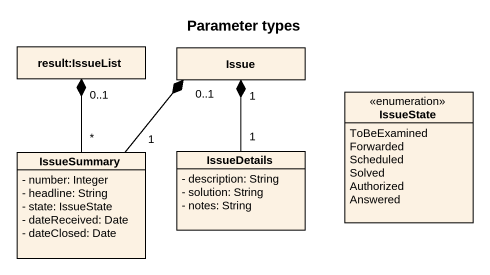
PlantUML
@startuml
title Parameter types
hide circle
hide empty members
skinparam classAttributeIconSize 0
class "result:IssueList" as result_IssueList
class Issue
enum IssueState {
  ToBeExamined
  Forwarded
  Scheduled
  Solved
  Authorized
  Answered
}
class IssueSummary {
  - number: Integer
  - headline: String
  - state: IssueState
  - dateReceived: Date
  - dateClosed: Date
}
class IssueDetails {
  - description: String
  - solution: String
  - notes: String
}
IssueSummary "*" -up-* "0..1" result_IssueList
IssueSummary "1" -up-* "0..1" Issue
IssueDetails "1" -up-* "1" Issue
@enduml
